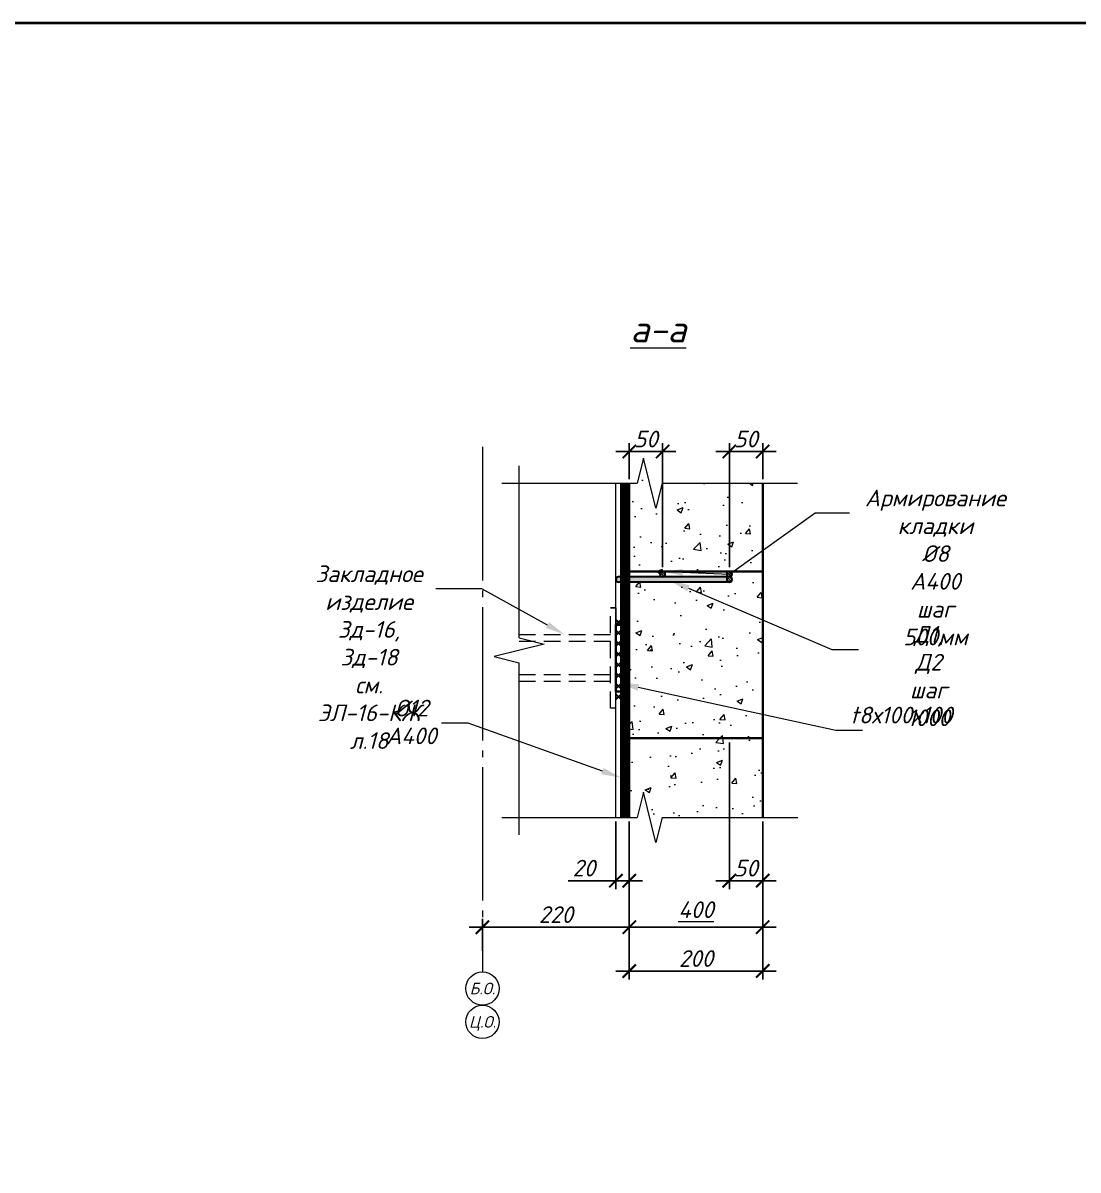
# Model space of a CAD drawing. Header units: millimetres. Extents: x -1807136 to 209800, y 0 to 410608.
# Drawn here: x 17609 to 19191, y 34723 to 36443 of the extents above; entities that cross this region are included whole.
import ezdxf
from ezdxf import colors
from ezdxf.entities.mleader import LeaderData, LeaderLine
from ezdxf.enums import TextEntityAlignment as Align
from ezdxf.math import Vec2, Vec3

# ---------------------------------------------------------------- set-up
doc = ezdxf.new("R2010")
doc.units = ezdxf.units.MM
doc.header["$PDMODE"] = 3
doc.linetypes.add('DASHED2', pattern=[0.375, 0.25, -0.125])
doc.linetypes.add('GOST2.303 5', pattern=[24, 20, -1.5, 1, -1.5])
doc.layers.get('0').update_dxf_attribs({"lineweight": 5})
doc.layers.get('Defpoints').update_dxf_attribs({"lineweight": 0})
for name, color, linetype, lineweight in [('!!!Металл разрез', 7, 'Continuous', 35), ('#Cварка', 96, 'Continuous', 30), ('#Dimensions', 7, 'Continuous', 9), ('#Арматура', 152, 'Continuous', 30), ('#Бетон вид', 22, 'Continuous', 18), ('#Выноски', 7, 'Continuous', 15), ('#Газобетон', 152, 'Continuous', 35), ('#Оси', 7, 'Continuous', 9), ('k_ Размеры', 7, 'Continuous', 15)]:
    doc.layers.add(name, color=color, linetype=linetype, lineweight=lineweight)
doc.layers.add('#Hatch', color=252, linetype='Continuous', lineweight=5, true_color=0x696969)
doc.layers.add('#Арматура вид_2', color=7, linetype='Continuous', lineweight=35, true_color=0x616161)
doc.styles.add('GOST 2.304', font='isocpeui.ttf')
doc.styles.add('STEP PR', font='isocpeui.ttf')
doc.dimstyles.new('SPDS', dxfattribs={"dimscale": 10, "dimtxt": 2.5, "dimasz": 2, "dimexe": 1.25, "dimexo": 0.625, "dimtad": 1, "dimdec": 0, "dimrnd": 0.001, "dimtxsty": 'STEP PR', "dimblk": 'ARCHTICK', "dimcen": 2.5, "dimdle": 2, "dimclrd": 256, "dimclre": 256, "dimclrt": 7, "dimadec": 0, "dimazin": 2, "dimtfac": 0.75, "dimtdec": 0, "dimtmove": 1, "dimatfit": 3, "dimfxl": 1, "dimtolj": 1, "dimarcsym": 1})

# ---------------------------------------------------------------- blocks, each defined once
blk = doc.blocks.new('*U243')
at = {"color": 0, "linetype": 'ByBlock', "lineweight": -2}
for p, q in [((6.765, 0), (7.077, 1.25)), ((7.077, 1.25), (7.702, -1.25)), ((6.765, 0), (0, 0)), ((7.702, -1.25), (8.015, 0)), ((14.78, 0), (8.015, 0))]:
    blk.add_line(p, q, dxfattribs=at)
blk = doc.blocks.new('*U244')
at = {"color": 0, "linetype": 'ByBlock', "lineweight": -2}
for p, q in [((6.769, 0), (7.082, 1.25)), ((7.082, 1.25), (7.707, -1.25)), ((6.769, 0), (0, 0)), ((7.707, -1.25), (8.019, 0)), ((14.788, 0), (8.019, 0))]:
    blk.add_line(p, q, dxfattribs=at)
blk = doc.blocks.new('Г.б.250х200')
at = {"layer": '#Hatch'}
h = blk.add_hatch(dxfattribs=at)
h.set_pattern_fill('AR-CONC', color=256, scale=0.5)
h.paths.add_polyline_path([(200, 250), (0, 250), (0, 0), (200, 0)])
at = {"layer": '#Газобетон'}
blk.add_lwpolyline([(0, 0), (200, 0), (200, 250), (0, 250)], close=True, dxfattribs=at)
blk = doc.blocks.new('*U47')
at = {"layer": '#Арматура', "lineweight": 0}
h = blk.add_hatch(dxfattribs=at)
h.set_pattern_fill('ANSI31', scale=0.8)
edge = h.paths.add_edge_path()
edge.add_arc((0, 4), 4, 0, 360)
blk.add_circle((0, 4), 4)
blk = doc.blocks.new('*U271')
at = {"color": 0, "linetype": 'ByBlock', "lineweight": -2}
for p, q in [((8.595, 0), (8.908, 1.25)), ((8.908, 1.25), (9.533, -1.25)), ((8.595, 0), (0, 0)), ((9.533, -1.25), (9.845, 0)), ((18.44, 0), (9.845, 0))]:
    blk.add_line(p, q, dxfattribs=at)
blk = doc.blocks.new('*U269')
for p, q in [((-0.5, 0.5), (0.5, -0.5)), ((0.5, 0.5), (-0.5, -0.5)), ((1.5, 0.5), (2.5, -0.5)), ((2.5, 0.5), (1.5, -0.5)), ((3.5, 0.5), (4.5, -0.5)), ((4.5, 0.5), (3.5, -0.5)), ((5.5, 0.5), (6.5, -0.5)), ((6.5, 0.5), (5.5, -0.5)), ((7.5, 0.5), (8.5, -0.5)), ((8.5, 0.5), (7.5, -0.5)), ((9.5, 0.5), (10.5, -0.5)), ((10.5, 0.5), (9.5, -0.5)), ((11.5, 0.5), (12.5, -0.5)), ((12.5, 0.5), (11.5, -0.5))]:
    blk.add_line(p, q)
blk = doc.blocks.new('*U270')
for p, q in [((-0.5, 0.5), (0.5, -0.5)), ((0.5, 0.5), (-0.5, -0.5)), ((1.5, 0.5), (2.5, -0.5)), ((2.5, 0.5), (1.5, -0.5)), ((3.5, 0.5), (4.5, -0.5)), ((4.5, 0.5), (3.5, -0.5)), ((5.5, 0.5), (6.5, -0.5)), ((6.5, 0.5), (5.5, -0.5)), ((7.5, 0.5), (8.5, -0.5)), ((8.5, 0.5), (7.5, -0.5)), ((9.5, 0.5), (10.5, -0.5)), ((10.5, 0.5), (9.5, -0.5)), ((11.5, 0.5), (12.5, -0.5)), ((12.5, 0.5), (11.5, -0.5)), ((13.5, 0.5), (14.5, -0.5)), ((14.5, 0.5), (13.5, -0.5))]:
    blk.add_line(p, q)
blk = doc.blocks.new('_ArchTick')
at = {"color": 0, "linetype": 'ByBlock', "const_width": 0.15}
blk.add_lwpolyline([(-0.5, -0.5), (0.5, 0.5)], dxfattribs=at)
blk = doc.blocks.new('*D277')
at = {"layer": 'Defpoints', "color": 0, "transparency": 16777216}
for p in [(18498.1, 35252), (18518.1, 35252), (18518.1, 35157.1)]:
    blk.add_point(p, dxfattribs=at)
at = {"layer": 'k_ Размеры', "lineweight": -2, "transparency": 16777216}
for p, q in [((18498.1, 35245.8), (18498.1, 35144.6)), ((18518.1, 35245.8), (18518.1, 35144.6)), ((18426.4, 35157.1), (18498.1, 35157.1)), ((18478.1, 35157.1), (18538.1, 35157.1))]:
    blk.add_line(p, q, dxfattribs=at)
at = {"layer": 'k_ Размеры', "lineweight": -2, "transparency": 16777216, "xscale": 20, "yscale": 20, "zscale": 20, "rotation": 180}
blk.add_blockref('_ArchTick', (18498.1, 35157.1), dxfattribs=at)
at = {"layer": 'k_ Размеры', "lineweight": -2, "transparency": 16777216, "xscale": 20, "yscale": 20, "zscale": 20}
blk.add_blockref('_ArchTick', (18518.1, 35157.1), dxfattribs=at)
at = {"layer": 'k_ Размеры', "color": 7, "transparency": 16777216, "insert": (18450.1, 35175.9), "char_height": 25, "attachment_point": 5, "style": 'STEP PR'}
blk.add_mtext('\\A1;20', dxfattribs=at)
blk = doc.blocks.new('*D278')
at = {"layer": 'Defpoints', "color": 0, "transparency": 16777216}
for p in [(18518.1, 35252), (18718.1, 35252), (18718.1, 35087.4)]:
    blk.add_point(p, dxfattribs=at)
at = {"layer": 'k_ Размеры', "lineweight": -2, "transparency": 16777216}
for p, q in [((18518.1, 35245.8), (18518.1, 35074.9)), ((18718.1, 35245.8), (18718.1, 35074.9)), ((18498.1, 35087.4), (18738.1, 35087.4))]:
    blk.add_line(p, q, dxfattribs=at)
at = {"layer": 'k_ Размеры', "lineweight": -2, "transparency": 16777216, "xscale": 20, "yscale": 20, "zscale": 20, "rotation": 180}
blk.add_blockref('_ArchTick', (18518.1, 35087.4), dxfattribs=at)
at = {"layer": 'k_ Размеры', "lineweight": -2, "transparency": 16777216, "xscale": 20, "yscale": 20, "zscale": 20}
blk.add_blockref('_ArchTick', (18718.1, 35087.4), dxfattribs=at)
at = {"layer": 'k_ Размеры', "color": 7, "transparency": 16777216, "insert": (18618.1, 35113.6), "char_height": 25, "attachment_point": 5, "style": 'STEP PR'}
blk.add_mtext('\\A1;\\L400', dxfattribs=at)
blk = doc.blocks.new('*D279')
at = {"layer": 'Defpoints', "color": 0, "transparency": 16777216}
for p in [(18298.1, 35087.4), (18518.1, 35087.4), (18298.1, 35045.5)]:
    blk.add_point(p, dxfattribs=at)
at = {"layer": 'k_ Размеры', "lineweight": -2, "transparency": 16777216}
for p, q in [((18298.1, 35051.7), (18298.1, 35099.9)), ((18518.1, 35093.7), (18518.1, 35099.9)), ((18538.1, 35087.4), (18278.1, 35087.4))]:
    blk.add_line(p, q, dxfattribs=at)
at = {"layer": 'k_ Размеры', "lineweight": -2, "transparency": 16777216, "xscale": 20, "yscale": 20, "zscale": 20, "rotation": 180}
blk.add_blockref('_ArchTick', (18298.1, 35087.4), dxfattribs=at)
at = {"layer": 'k_ Размеры', "lineweight": -2, "transparency": 16777216, "xscale": 20, "yscale": 20, "zscale": 20}
blk.add_blockref('_ArchTick', (18518.1, 35087.4), dxfattribs=at)
at = {"layer": 'k_ Размеры', "color": 7, "transparency": 16777216, "insert": (18408.1, 35106.2), "char_height": 25, "attachment_point": 5, "style": 'STEP PR'}
blk.add_mtext('\\A1;220', dxfattribs=at)
blk = doc.blocks.new('*D286')
at = {"layer": 'Defpoints', "color": 0, "transparency": 16777216}
for p in [(18568.1, 35800.4), (18518.1, 35752.7), (18568.1, 35620.5)]:
    blk.add_point(p, dxfattribs=at)
at = {"layer": 'k_ Размеры', "lineweight": -2, "transparency": 16777216}
for p, q in [((18498.1, 35800.4), (18588.1, 35800.4)), ((18518.1, 35759), (18518.1, 35812.9)), ((18568.1, 35626.8), (18568.1, 35812.9))]:
    blk.add_line(p, q, dxfattribs=at)
at = {"layer": 'k_ Размеры', "lineweight": -2, "transparency": 16777216, "xscale": 20, "yscale": 20, "zscale": 20, "rotation": 180}
blk.add_blockref('_ArchTick', (18518.1, 35800.4), dxfattribs=at)
at = {"layer": 'k_ Размеры', "lineweight": -2, "transparency": 16777216, "xscale": 20, "yscale": 20, "zscale": 20}
blk.add_blockref('_ArchTick', (18568.1, 35800.4), dxfattribs=at)
at = {"layer": 'k_ Размеры', "color": 7, "transparency": 16777216, "insert": (18543.1, 35819.1), "char_height": 25, "attachment_point": 5, "style": 'STEP PR'}
blk.add_mtext('\\A1;50', dxfattribs=at)
blk = doc.blocks.new('*D287')
at = {"layer": 'Defpoints', "color": 0, "transparency": 16777216}
for p in [(18718.1, 35800.4), (18718.1, 35752.7), (18668.1, 35620.5)]:
    blk.add_point(p, dxfattribs=at)
at = {"layer": 'k_ Размеры', "lineweight": -2, "transparency": 16777216}
for p, q in [((18648.1, 35800.4), (18738.1, 35800.4)), ((18668.1, 35626.8), (18668.1, 35812.9)), ((18718.1, 35759), (18718.1, 35812.9))]:
    blk.add_line(p, q, dxfattribs=at)
at = {"layer": 'k_ Размеры', "lineweight": -2, "transparency": 16777216, "xscale": 20, "yscale": 20, "zscale": 20, "rotation": 180}
blk.add_blockref('_ArchTick', (18668.1, 35800.4), dxfattribs=at)
at = {"layer": 'k_ Размеры', "lineweight": -2, "transparency": 16777216, "xscale": 20, "yscale": 20, "zscale": 20}
blk.add_blockref('_ArchTick', (18718.1, 35800.4), dxfattribs=at)
at = {"layer": 'k_ Размеры', "color": 7, "transparency": 16777216, "insert": (18693.1, 35819.1), "char_height": 25, "attachment_point": 5, "style": 'STEP PR'}
blk.add_mtext('\\A1;50', dxfattribs=at)
blk = doc.blocks.new('*D288')
at = {"layer": 'Defpoints', "color": 0, "transparency": 16777216}
for p in [(18668.1, 35370.5), (18718.1, 35252), (18668.1, 35157.1)]:
    blk.add_point(p, dxfattribs=at)
at = {"layer": 'k_ Размеры', "lineweight": -2, "transparency": 16777216}
for p, q in [((18668.1, 35364.3), (18668.1, 35144.6)), ((18718.1, 35245.8), (18718.1, 35144.6)), ((18738.1, 35157.1), (18648.1, 35157.1))]:
    blk.add_line(p, q, dxfattribs=at)
at = {"layer": 'k_ Размеры', "lineweight": -2, "transparency": 16777216, "xscale": 20, "yscale": 20, "zscale": 20, "rotation": 180}
blk.add_blockref('_ArchTick', (18668.1, 35157.1), dxfattribs=at)
at = {"layer": 'k_ Размеры', "lineweight": -2, "transparency": 16777216, "xscale": 20, "yscale": 20, "zscale": 20}
blk.add_blockref('_ArchTick', (18718.1, 35157.1), dxfattribs=at)
at = {"layer": 'k_ Размеры', "color": 7, "transparency": 16777216, "insert": (18693.1, 35175.9), "char_height": 25, "attachment_point": 5, "style": 'STEP PR'}
blk.add_mtext('\\A1;50', dxfattribs=at)
blk = doc.blocks.new('*D339')
at = {"layer": 'Defpoints', "color": 0, "transparency": 16777216}
for p in [(18518.1, 35252), (18718.1, 35252), (18718.1, 35021.7)]:
    blk.add_point(p, dxfattribs=at)
at = {"layer": 'k_ Размеры', "lineweight": -2, "transparency": 16777216}
for p, q in [((18518.1, 35245.8), (18518.1, 35009.2)), ((18718.1, 35245.8), (18718.1, 35009.2)), ((18498.1, 35021.7), (18738.1, 35021.7))]:
    blk.add_line(p, q, dxfattribs=at)
at = {"layer": 'k_ Размеры', "lineweight": -2, "transparency": 16777216, "xscale": 20, "yscale": 20, "zscale": 20, "rotation": 180}
blk.add_blockref('_ArchTick', (18518.1, 35021.7), dxfattribs=at)
at = {"layer": 'k_ Размеры', "lineweight": -2, "transparency": 16777216, "xscale": 20, "yscale": 20, "zscale": 20}
blk.add_blockref('_ArchTick', (18718.1, 35021.7), dxfattribs=at)
at = {"layer": 'k_ Размеры', "color": 7, "transparency": 16777216, "insert": (18618.1, 35040.4), "char_height": 25, "attachment_point": 5, "style": 'STEP PR'}
blk.add_mtext('\\A1;200', dxfattribs=at)

msp = doc.modelspace()

# ---------------------------------------------------------------- hatches: boundary and pattern name
at = {"layer": '#Hatch'}
h = msp.add_hatch(dxfattribs=at)
h.set_pattern_fill('AR-CONC', color=256, scale=0.5)
h.paths.add_polyline_path([(18529.93927, 35752.74628), (18518.14339, 35752.74628), (18518.14339, 35620.53741), (18718.14339, 35620.53741), (18718.14339, 35752.74628), (18567.43927, 35752.74628), (18558.06427, 35715.24628), (18539.31427, 35790.24628)])
h = msp.add_hatch(dxfattribs=at)
h.set_pattern_fill('AR-CONC', color=256, scale=0.5)
h.paths.add_polyline_path([(18567.56638, 35252.04539), (18718.14339, 35252.04539), (18718.14339, 35370.53741), (18518.14339, 35370.53741), (18518.14339, 35252.04539), (18530.06638, 35252.04539), (18539.44138, 35289.54539), (18558.19138, 35214.54539)])
at = {"layer": '#Арматура вид_2'}
h = msp.add_hatch(color=256, dxfattribs=at)
h.dxf.hatch_style = 1
edge = h.paths.add_edge_path()
edge.add_line((18668.14339, 35612.53741), (18502.14339, 35612.53741))
edge.add_arc((18502.14339, 35608.53741), 4, -180, 90, ccw=False)
edge.add_arc((18502.14339, 35608.53741), 4, -90, 180, ccw=False)
edge.add_line((18502.14339, 35604.53741), (18668.14339, 35604.53741))
edge.add_arc((18668.14339, 35608.53741), 4, 180, 270, ccw=False)
edge.add_arc((18668.14339, 35608.53741), 4, 90, 180, ccw=False)

# ---------------------------------------------------------------- linework, layer by layer
at = {"layer": '!!!Металл разрез'}
msp.add_lwpolyline([(18498.14339, 35440.84052), (18506.14339, 35440.84052), (18506.14339, 35540.84052), (18498.14339, 35540.84052)], close=True, dxfattribs=at)
at = {"layer": '#Арматура'}
for points in [[(18506.14339, 35252.04539), (18506.14339, 35752.74628)], [(18518.14339, 35252.04539), (18518.14339, 35752.74628)], [(18668.14339, 35612.53741), (18502.14339, 35612.53741)], [(18668.14339, 35604.53741), (18502.14339, 35604.53741)]]:
    msp.add_lwpolyline(points, dxfattribs=at)
msp.add_arc((18502.14339, 35608.53741), 4, 90, 270, dxfattribs=at)
at = {"layer": '#Арматура вид_2', "const_width": 12}
msp.add_lwpolyline([(18512.14339, 35252.04539), (18512.14339, 35752.74628)], dxfattribs=at)
at = {"layer": '#Бетон вид'}
msp.add_lwpolyline([(18498.14339, 35252.04539), (18498.14339, 35752.74628)], dxfattribs=at)
at = {"layer": '#Газобетон'}
for points in [[(18518.14339, 35752.74628), (18518.14339, 35620.53741), (18718.14339, 35620.53741), (18718.14339, 35752.74628)], [(18718.14339, 35252.04539), (18718.14339, 35370.53741), (18518.14339, 35370.53741), (18518.14339, 35252.04539)]]:
    msp.add_lwpolyline(points, dxfattribs=at)
at = {"layer": '#Оси', "linetype": 'GOST2.303 5', "ltscale": 10}
msp.add_lwpolyline([(18298.14339, 35807.26441), (18298.14339, 35045.46703), (18298.14339, 35020.46703)], dxfattribs=at)
at = {"layer": '#Оси', "linetype": 'Continuous', "ltscale": 100}
for centre in [(18298.14339, 34995.46703), (18298.14339, 34945.46703)]:
    msp.add_circle(centre, 25, dxfattribs=at)
at = {"color": 3, "lineweight": 40}
msp.add_lwpolyline([(13722.58032, 36442.79875), (24318.13743, 36442.79875), (24318.13743, 28653.26531), (13722.58032, 28653.26531)], close=True, dxfattribs=at)
at = {"linetype": 'DASHED2', "ltscale": 100}
for points in [[(18498.14339, 35565.84052), (18490.14339, 35565.84052)], [(18490.14339, 35525.84052), (18353.23937, 35525.84052)], [(18490.14339, 35515.84052), (18353.23937, 35515.84052)], [(18490.14339, 35465.84052), (18353.23937, 35465.84052)], [(18490.14339, 35455.84052), (18353.23937, 35455.84052)], [(18498.14339, 35415.84052), (18490.14339, 35415.84052)]]:
    msp.add_lwpolyline(points, dxfattribs=at)
msp.add_lwpolyline([(18490.14339, 35565.84052), (18498.14339, 35565.84052), (18498.14339, 35415.84052), (18490.14339, 35415.84052)], close=True, dxfattribs=at)

# ---------------------------------------------------------------- block references
at = {"layer": '#Cварка', "xscale": -8, "yscale": -8, "zscale": -8, "rotation": 90}
for name, p in [('*U270', (18502.14339, 35544.84052)), ('*U269', (18510.14339, 35539.9737))]:
    msp.add_blockref(name, p, dxfattribs=at)
at = {"layer": '#Арматура', "xscale": -1}
for p in [(18568.14339, 35612.53741), (18668.14339, 35612.53741), (18668.14339, 35604.53741)]:
    msp.add_blockref('*U47', p, dxfattribs=at)
at = {"layer": '#Газобетон'}
msp.add_blockref('Г.б.250х200', (18518.14339, 35370.53741), dxfattribs=at)
at = {"xscale": -30, "yscale": -30, "zscale": -30}
for name, p in [('*U243', (18770.38917, 35752.74628)), ('*U244', (18770.64339, 35252.04539))]:
    msp.add_blockref(name, p, dxfattribs=at)
at = {"xscale": -30, "yscale": -30, "zscale": -30, "rotation": 90}
msp.add_blockref('*U271', (18353.23937, 35778.99628), dxfattribs=at)

# ---------------------------------------------------------------- texts
at = {"layer": '#Dimensions', "style": 'STEP PR'}
msp.add_text('%%Uа-а', height=40, dxfattribs=at).set_placement((18561.51213, 35963.89746), align=Align.CENTER)
at = {"layer": '#Оси', "linetype": 'Continuous', "ltscale": 100, "style": 'GOST 2.304'}
for s, p in [('Б.О.', (18298.14339, 34995.46703)), ('Ц.О.', (18298.14339, 34945.46703))]:
    msp.add_text(s, height=17.5, dxfattribs=at).set_placement(p, align=Align.MIDDLE_CENTER)

# ---------------------------------------------------------------- dimensions: what is measured, and where the dimension line sits
at = {"layer": 'k_ Размеры'}
for base, p1, p2, picture, middle in [((18568.14339, 35800.3726), (18518.14339, 35752.74628), (18568.14339, 35620.53741), '*D286', (18543.14339, 35819.1226)), ((18718.14339, 35800.3726), (18668.14339, 35620.53741), (18718.14339, 35752.74628), '*D287', (18693.14339, 35819.1226)), ((18668.14339, 35157.10693), (18718.14339, 35252.04539), (18668.14339, 35370.53741), '*D288', (18693.14339, 35175.85693)), ((18718.14339, 35021.67402), (18518.14339, 35252.04539), (18718.14339, 35252.04539), '*D339', (18618.14339, 35040.42402)), ((18298.14339, 35087.42191), (18518.14339, 35087.42191), (18298.14339, 35045.46703), '*D279', (18408.14339, 35106.17191))]:
    dim = msp.add_linear_dim(base=base, p1=p1, p2=p2, dimstyle='SPDS', dxfattribs=at)
    dim.commit()
    dim.dimension.update_dxf_attribs({"geometry": picture, "text_midpoint": middle})
dim = msp.add_linear_dim(base=(18518.14339, 35157.10693), p1=(18498.14339, 35252.04539), p2=(18518.14339, 35252.04539), dimstyle='SPDS', dxfattribs=at)
dim.commit()
dim.dimension.update_dxf_attribs({"geometry": '*D277', "text_midpoint": (18450.14679, 35169.99942), "dimtype": 160})
dim = msp.add_linear_dim(base=(18718.14339, 35087.42191), p1=(18518.14339, 35252.04539), p2=(18718.14339, 35252.04539), text='%%U400', dimstyle='SPDS', dxfattribs=at)
dim.commit()
dim.dimension.update_dxf_attribs({"geometry": '*D278', "text_midpoint": (18618.14339, 35092.34904), "dimtype": 160})

# ---------------------------------------------------------------- leaders
at = {"layer": '#Выноски'}
ml = msp.add_multileader_mtext('Standard', dxfattribs=at)
ml.set_content('{\\H0.83333x;Армирование кладки  \\P%%C8 А400 шаг 500мм\\A1;\\H1.2x;       }', color=256, style='STEP PR')
ml.set_leader_properties(color=256, linetype='ByLayer', lineweight=-1)
ml.build(insert=Vec2(0, 0))
ml.multileader.update_dxf_attribs({"text_left_attachment_type": 6, "text_right_attachment_type": 6, "dogleg_length": 0, "arrow_head_size": 30, "scale": 0.1})
ctx = ml.context
ctx.base_point, ctx.scale, ctx.char_height, ctx.arrow_head_size, ctx.landing_gap_size, ctx.plane_origin = Vec3(18796.79311, 35708.27966), 0.1, 30, 30, 12.5, Vec3(21480.5623, 34061.63388)
ctx.left_attachment, ctx.right_attachment, ctx.text_align_type = 6, 6, 1
notes = []
notes.append((ctx, [(0, (1, 1, 0), (18796.79311, 35708.27966), (1, 0), 0, [(0, [(18568.14339, 35620.53741), (18668.14339, 35616.53741)], 0, [])])]))
ctx.mtext.insert, ctx.mtext.rotation, ctx.mtext.width, ctx.mtext.defined_height, ctx.mtext.alignment, ctx.mtext.flow_direction = Vec3(18976.93448, 35743.27964), 6.2831853072, 384.5149986, 149.18859, 2, 5
ml = msp.add_multileader_mtext('Standard', dxfattribs=at)
ml.set_content('{\\H0.83333x;Закладное изделие \\PЗд-16, Зд-18\\P см. ЭЛ-16-КЖ л.18\\A1;\\H1.2x;            }', color=256, style='STEP PR')
ml.set_leader_properties(color=256, linetype='ByLayer', lineweight=-1)
ml.build(insert=Vec2(0, 0))
ml.multileader.update_dxf_attribs({"text_left_attachment_type": 6, "text_right_attachment_type": 6, "dogleg_length": 0, "arrow_head_size": 30, "scale": 0.1})
ctx = ml.context
ctx.base_point, ctx.scale, ctx.char_height, ctx.arrow_head_size, ctx.landing_gap_size, ctx.plane_origin = Vec3(17959.37194, 35594.58238), 0.1, 30, 30, 12.5, Vec3(20419.03711, 34864.80286)
ctx.left_attachment, ctx.right_attachment, ctx.text_align_type = 6, 6, 1
notes.append((ctx, [(1, (1, 1, 0), (18296.98433, 35594.58238), (-1, 0), 0, [(0, [(18421.69138, 35525.84052)], 0, [])])]))
ctx.mtext.insert, ctx.mtext.rotation, ctx.mtext.width, ctx.mtext.defined_height, ctx.mtext.alignment, ctx.mtext.flow_direction = Vec3(18128.17813, 35629.58236), 6.2831853072, 558.1170615, 133.34219, 2, 5
ml = msp.add_multileader_mtext('Standard', dxfattribs=at)
ml.set_content('{\\H0.83333x;Д1, Д2 шаг 1000\\A1;\\H1.2x;   }', color=256, style='STEP PR')
ml.set_leader_properties(color=256, linetype='ByLayer', lineweight=-1)
ml.build(insert=Vec2(0, 0))
ml.multileader.update_dxf_attribs({"text_left_attachment_type": 6, "text_right_attachment_type": 6, "dogleg_length": 0, "arrow_head_size": 30, "scale": 0.1})
ctx = ml.context
ctx.base_point, ctx.scale, ctx.char_height, ctx.arrow_head_size, ctx.landing_gap_size, ctx.plane_origin = Vec3(18821.57917, 35503.75347), 0.1, 30, 30, 12.5, Vec3(20426.74376, 34793.7448)
ctx.left_attachment, ctx.right_attachment, ctx.text_align_type = 6, 6, 1
notes.append((ctx, [(0, (1, 1, 0), (18821.57917, 35503.75347), (1, 0), 0, [(0, [(18579.16069, 35607.12248)], 0, [])])]))
ctx.mtext.insert, ctx.mtext.rotation, ctx.mtext.width, ctx.mtext.defined_height, ctx.mtext.alignment, ctx.mtext.flow_direction = Vec3(18966.62599, 35538.75345), 6.2831853072, 275.283124, 91.14786, 2, 5
ml = msp.add_multileader_mtext('Standard', dxfattribs=at)
ml.set_content('{\\H0.83333x;t8х100х100\\A1;\\H1.2x;       }', color=256, style='STEP PR')
ml.set_leader_properties(color=256, linetype='ByLayer', lineweight=-1)
ml.build(insert=Vec2(0, 0))
ml.multileader.update_dxf_attribs({"text_left_attachment_type": 6, "text_right_attachment_type": 6, "dogleg_length": 0, "arrow_head_size": 30, "scale": 0.1})
ctx = ml.context
ctx.base_point, ctx.scale, ctx.char_height, ctx.arrow_head_size, ctx.landing_gap_size, ctx.plane_origin = Vec3(18827.56186, 35382.85191), 0.1, 30, 30, 12.5, Vec3(20432.72646, 34664.93653)
ctx.left_attachment, ctx.right_attachment, ctx.text_align_type = 6, 6, 1
notes.append((ctx, [(0, (1, 1, 0), (18827.56186, 35382.85191), (1, 0), 0, [(0, [(18502.25019, 35453.27278)], 0, [])])]))
ctx.mtext.insert, ctx.mtext.rotation, ctx.mtext.width, ctx.mtext.defined_height, ctx.mtext.alignment, ctx.mtext.flow_direction = Vec3(18926.15054, 35417.85189), 6.2831853072, 275.283124, 106.9613, 2, 5
ml = msp.add_multileader_mtext('Standard', dxfattribs=at)
ml.set_content('{\\H0.83333x;%%C12 A400\\A1;\\H1.2x;  \\A0;\\H0.83333x; \\A1;\\H1.2x;  }', color=256, style='STEP PR')
ml.set_leader_properties(color=256, linetype='ByLayer', lineweight=-1)
ml.build(insert=Vec2(0, 0))
ml.multileader.update_dxf_attribs({"text_left_attachment_type": 6, "text_right_attachment_type": 6, "dogleg_length": 0, "arrow_head_size": 30, "scale": 0.1})
ctx = ml.context
ctx.base_point, ctx.scale, ctx.char_height, ctx.arrow_head_size, ctx.landing_gap_size, ctx.plane_origin = Vec3(18106.35266, 35393.34807), 0.1, 30, 30, 12.5, Vec3(20432.72646, 34443.86219)
ctx.left_attachment, ctx.right_attachment, ctx.text_align_type = 6, 6, 1
notes.append((ctx, [(1, (1, 1, 0), (18276.92026, 35393.34807), (-1, 0), 0, [(0, [(18506.14339, 35311.2914)], 0, [])])]))
ctx.mtext.insert, ctx.mtext.rotation, ctx.mtext.width, ctx.mtext.defined_height, ctx.mtext.alignment, ctx.mtext.flow_direction = Vec3(18191.63646, 35428.34805), 6.2831853072, 275.283124, 91.14786, 2, 5
for ctx, leaders in notes:
    for number, flags, end, landing, length, lines in leaders:
        leader = LeaderData()
        leader.index, (leader.has_last_leader_line, leader.has_dogleg_vector, leader.attachment_direction) = number, flags
        leader.last_leader_point, leader.dogleg_vector, leader.dogleg_length = Vec3(end), Vec3(landing), length
        for number, points, colour, breaks in lines:
            line = LeaderLine()
            line.index, line.vertices, line.color, line.breaks = number, Vec3.list(points), colors.encode_raw_color(colour), breaks
            leader.lines.append(line)
        ctx.leaders.append(leader)

doc.saveas('drawing.dxf')
